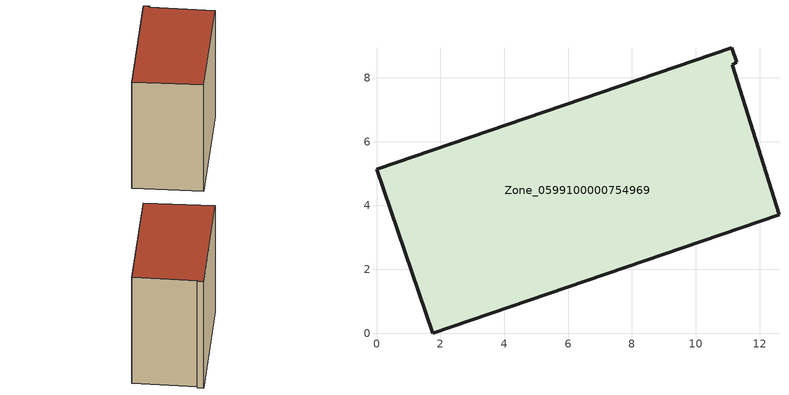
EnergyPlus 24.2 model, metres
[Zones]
Zone_0599100000754969
 floor ground (C_G): 11.28,8.48 11.14,8.41 12.6,3.71 1.76,0 0,5.13 11.13,8.94 z0
 wall outside (C_F): 11.28,8.48 11.13,8.94 0,5.13 1.76,0 12.6,3.71 11.14,8.41 11.28,8.48 z0:9.11
 roof outside (C_R): 11.14,8.41 11.28,8.48 11.13,8.94 0,5.13 1.76,0 12.6,3.71 z9.11
[BUILDING]
Pand.0599100000754969: North Axis=0; Terrain=City; Loads Convergence Tolerance Value=0.04; Temperature Convergence Tolerance Value=0.4; Solar Distribution=FullExterior; Maximum Number of Warmup Days=25; Minimum Number of Warmup Days=1
[Site:Location]
Rotterdam.The.Hague.AP_ZH_NLD Design_Conditions: Latitude=51.96; Longitude=4.45; Time Zone=1; Elevation=-4.5
[SITE:GROUNDTEMPERATURE:BUILDINGSURFACE]
18, 18, 18, 18, 18, 18, 18, 18, 18, 18, 18, 18
[MATERIAL] Thermal Absorptance=0.9; Solar Absorptance=0.7; Visible Absorptance=0.7
Name | Roughness | Thickness | Conductivity | Density | Specific Heat
G.TI.2006-2014 | MediumSmooth | 0.15 | 0.06 | 540 | 1210
F.TI.2006-2014 | Rough | 0.3 | 0.12 | 1920 | 840
R.TI.2006-2014 | MediumRough | 0.2 | 0.08 | 1500 | 1000
[CONSTRUCTION]
C_G: G.TI.2006-2014
C_F: F.TI.2006-2014
C_R: R.TI.2006-2014
[ZONE]
Zone_0599100000754969: Type=1; Multiplier=1; Ceiling Height=Autocalculate; Volume=Autocalculate; Floor Area=autocalculate; Part of Total Floor Area=Yes
[ZONEINFILTRATION:DESIGNFLOWRATE]
Infil_Zone_0599100000754969: Zone or ZoneList or Space or SpaceList=Zone_0599100000754969; Schedule=AlwaysOn; Design Flow Rate Calculation Method=Flow/Area; Flow Rate per Floor Area=0.0015; Constant Term Coefficient=1; Temperature Term Coefficient=0; Velocity Term Coefficient=0; Velocity Squared Term Coefficient=0
[HVACTEMPLATE:ZONE:IDEALLOADSAIRSYSTEM]
Zone_0599100000754969: Maximum Heating Supply Air Temperature=50; Minimum Cooling Supply Air Temperature=13; Maximum Heating Supply Air Humidity Ratio=0.0156; Minimum Cooling Supply Air Humidity Ratio=0.0077; Heating Limit=NoLimit; Cooling Limit=NoLimit; Dehumidification Control Type=ConstantSensibleHeatRatio; Cooling Sensible Heat Ratio=0.7; Dehumidification Setpoint=60; Humidification Control Type=None; Humidification Setpoint=30; Outdoor Air Method=None; Outdoor Air Flow Rate per Person=0.00944; Outdoor Air Flow Rate per Zone Floor Area=0; Outdoor Air Flow Rate per Zone=0; Demand Controlled Ventilation Type=None; Outdoor Air Economizer Type=NoEconomizer; Heat Recovery Type=None; Sensible Heat Recovery Effectiveness=0.7; Latent Heat Recovery Effectiveness=0.65
[ZONECONTROL:THERMOSTAT]
ThermostatControl_Zone_0599100000754969: Zone or ZoneList=Zone_0599100000754969; Control Type Schedule=DualSetpointControlType; Control 1=Thermostat_Zone_0599100000754969; Temperature Difference Between Cutout And Setpoint=0
[THERMOSTATSETPOINT:DUALSETPOINT]
Thermostat_Zone_0599100000754969: Heating Setpoint Temperature Schedule=HeatingSetpoint_Zone_0599100000754969; Cooling Setpoint Temperature Schedule=CoolingSetpoint_Zone_0599100000754969
[SCHEDULE:COMPACT]
HeatingSetpoint_Zone_0599100000754969: Through: 12/31, For: AllDays, Until: 24:00, 21
CoolingSetpoint_Zone_0599100000754969: Through: 12/31, For: AllDays, Until: 24:00, 24
DualSetpointControlType: Through: 12/31, For: AllDays, Until: 24:00, 4
AlwaysOn: Through: 12/31, For: AllDays, Until: 24:00, 1
